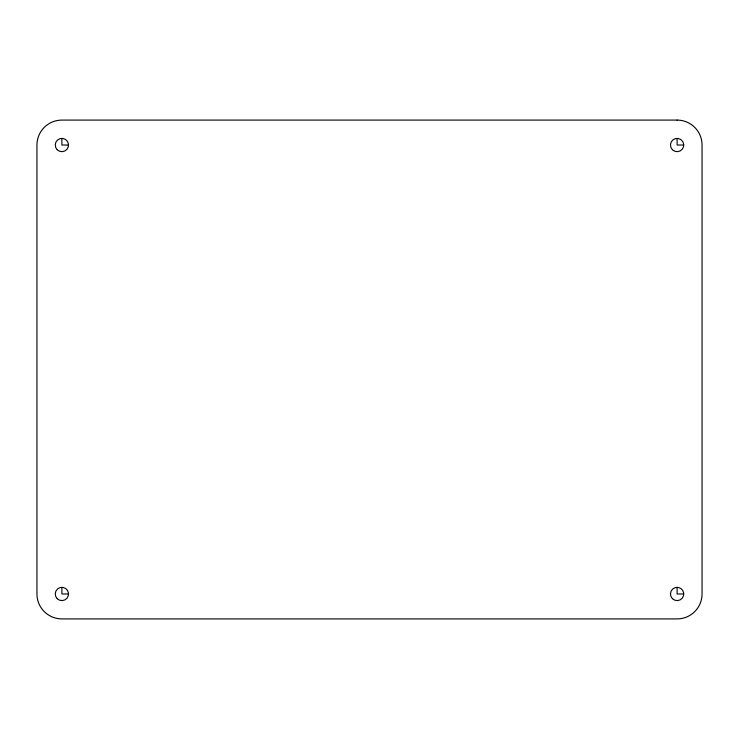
<?xml version="1.0" encoding="UTF-8"?>
<svg xmlns="http://www.w3.org/2000/svg" width="739" height="739" viewBox="0 0 739 739"><rect width="100%" height="100%" fill="white"/><g stroke="black" fill="none" stroke-linecap="round" stroke-linejoin="round"><path stroke-width="1.11" d="M68.542 145.029L61.891 145.029L61.891 138.378M683.76 145.029L677.109 145.029L677.109 138.378M68.542 593.971L61.891 593.971L61.891 587.32M683.76 593.971L677.109 593.971L677.109 587.32M677.109 120.087L61.891 120.087A24.941 24.941 0 0 0 36.95 145.029L36.95 593.971A24.941 24.941 0 0 0 61.891 618.913L677.109 618.913A24.941 24.941 0 0 0 702.05 593.971L702.05 145.029A24.941 24.941 0 0 0 677.109 120.087M57.189 149.731A6.651 6.651 0 0 0 68.311 146.747A6.651 6.651 0 0 0 60.173 138.609A6.651 6.651 0 0 0 57.189 149.731M672.407 149.731A6.651 6.651 0 0 0 683.529 146.747A6.651 6.651 0 0 0 675.391 138.609A6.651 6.651 0 0 0 672.407 149.731M672.407 598.673A6.651 6.651 0 0 0 683.529 595.689A6.651 6.651 0 0 0 675.391 587.551A6.651 6.651 0 0 0 672.407 598.673M57.189 598.673A6.651 6.651 0 0 0 68.311 595.689A6.651 6.651 0 0 0 60.173 587.551A6.651 6.651 0 0 0 57.189 598.673"/></g></svg>
